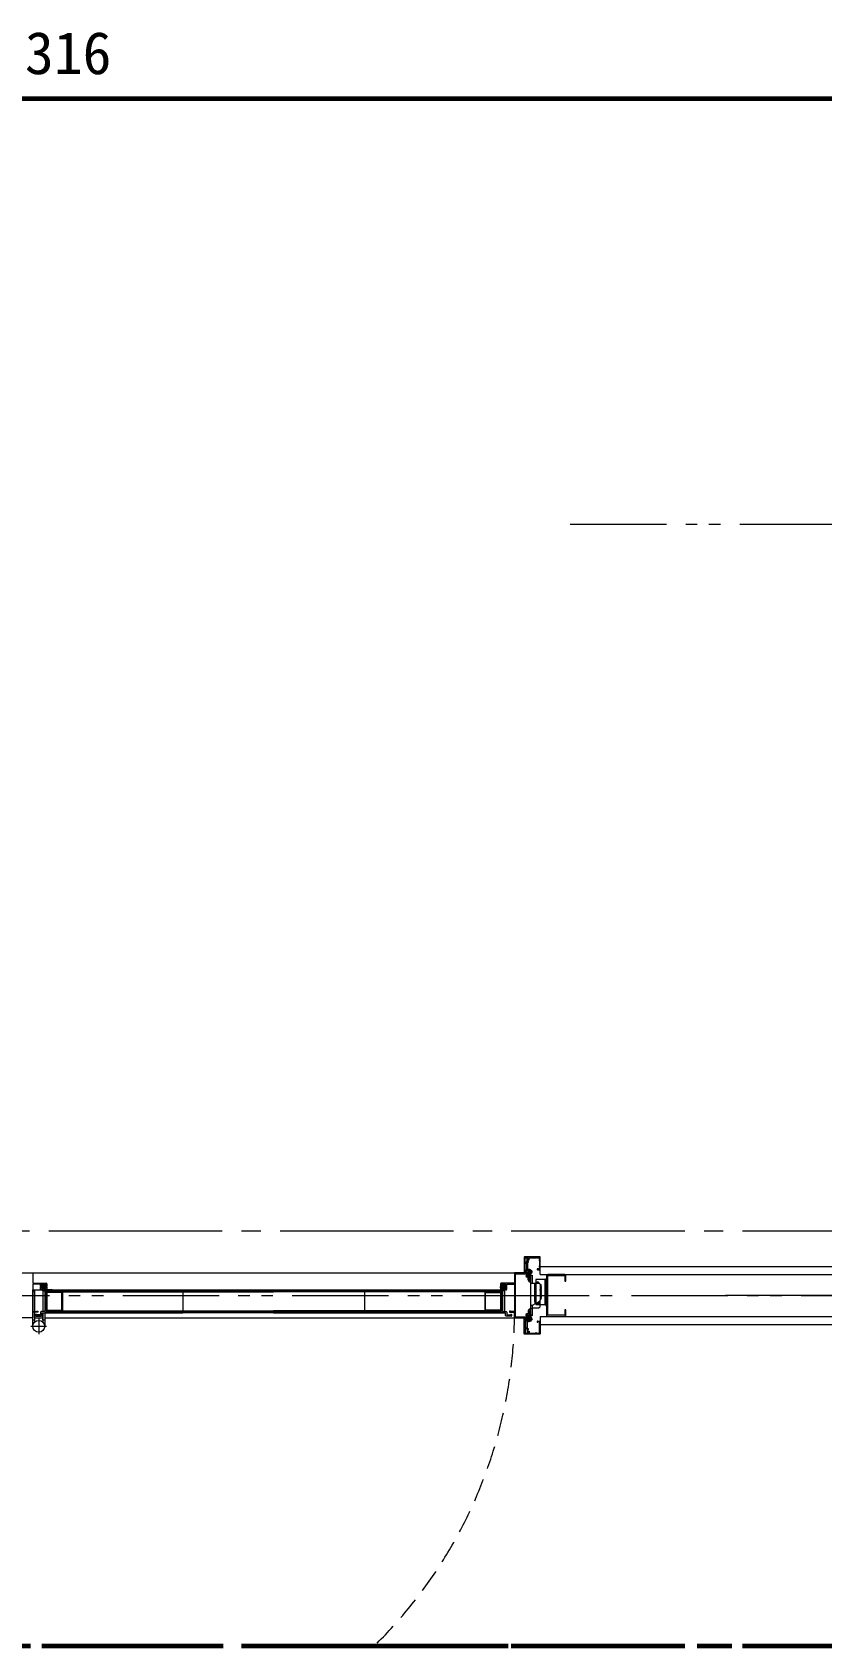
# Model space of a CAD drawing. Units: millimetres at full size, sheet at 1:30. Extents: x -16828 to 149130, y 47892 to 100313.
# Drawn here: x -4191 to -2962, y 55501 to 58011 of the extents above; entities that cross this region are included whole.
import ezdxf
from ezdxf.enums import TextEntityAlignment as Align

# ---------------------------------------------------------------- set-up
doc = ezdxf.new("R2010")
doc.units = ezdxf.units.MM
doc.header["$LTSCALE"] = 30
for name, pattern in [('CHAIN2', [12, 9, -1, 1, -1]), ('DASHED1', [1.8, 1.2, -0.6]), ('DASHED3', [4, 3, -1]), ('DOUBLE_CHAIN1', [8.8, 5, -1, 0.6, -0.6, 0.6, -1])]:
    doc.linetypes.add(name, pattern=pattern)
for name, color, linetype, lineweight in [('0-0', 7, 'CHAIN2', 15), ('2-0_通芯', 7, 'DOUBLE_CHAIN1', 15), ('2-2_間仕切り芯', 7, 'DOUBLE_CHAIN1', 15), ('2-3_間仕切り', 7, 'Continuous', 15), ('2-A_建具', 7, 'Continuous', 15), ('3-0_AIHO08-壁芯', 7, 'CHAIN2', 15), ('9-E_配管－給湯１：ＣＵＰ(Ｍ)', 1, 'Continuous', 60)]:
    doc.layers.add(name, color=color, linetype=linetype, lineweight=lineweight)
doc.styles.add('ＭＳ ゴシック', font='')
doc.styles.get('ＭＳ ゴシック').set_extended_font_data('MS Gothic')

msp = doc.modelspace()

# ---------------------------------------------------------------- linework, layer by layer
at = {"layer": '0-0', "color": 1, "lineweight": 60}
msp.add_line((-9565.04, 55500.86), (35684.96, 55500.86), dxfattribs=at)
at = {"layer": '2-0_通芯', "color": 1, "lineweight": 60}
msp.add_line((-10727.74, 55500.86), (35684.96, 55500.86), dxfattribs=at)
at = {"layer": '2-2_間仕切り芯'}
for p, q in [((-3353.58, 57245.86), (537.67, 57245.86)), ((-8010.04, 56045.86), (-2371.74, 56045.86))]:
    msp.add_line(p, q, dxfattribs=at)
at = {"layer": '2-3_間仕切り'}
for p, q in [((-3400.04, 56090.86), (-2881.64, 56090.86)), ((-3400.04, 56078.36), (-2881.64, 56078.36)), ((-3400.04, 56013.36), (-2860.04, 56013.36)), ((-3400.04, 56000.86), (-2860.04, 56000.86))]:
    msp.add_line(p, q, dxfattribs=at)
at = {"layer": '2-A_建具'}
for p, q in [((-3419.37, 56085.01), (-3418.73, 56085.93)), ((-3419.37, 56085.01), (-3413.31, 56081.51)), ((-3416.92, 56082.25), (-3414.46, 56086.51)), ((-3404.29, 56085.86), (-3400.54, 56085.86)), ((-3400.04, 56078.36), (-3400.04, 56105.36)), ((-4215.04, 56080.86), (-4190.04, 56080.86)), ((-4190.14, 56080.86), (-3815.04, 56080.86)), ((-4190.04, 56080.86), (-4190.04, 56064.86)), ((-4190.04, 56064.86), (-4169.04, 56064.86)), ((-4190.04, 56063.56), (-4190.04, 56020.96)), ((-4178.04, 56063.56), (-4190.04, 56063.56)), ((-4178.04, 56059.86), (-4178.04, 56063.56)), ((-4176.74, 56063.56), (-4176.74, 56059.86)), ((-4169.34, 56063.56), (-4176.74, 56063.56)), ((-4176.74, 56059.86), (-4175.04, 56060.48)), ((-4176.13, 56061.19), (-4174.04, 56062.86)), ((-4175.84, 56061.42), (-4175.37, 56060.96)), ((-4174.5, 56061.51), (-4175.78, 56060.7)), ((-4175.05, 56062.05), (-4174.51, 56061.51)), ((-4175.04, 56060.48), (-4175.04, 56058.86)), ((-4174.44, 56060.03), (-4171.87, 56057.46)), ((-4174.27, 56062.68), (-4171.65, 56060.07)), ((-4174.08, 56061.08), (-4170.46, 56057.46)), ((-4174.04, 56062.86), (-4172.04, 56062.86)), ((-4173.03, 56062.86), (-4171.73, 56061.56)), ((-4169.95, 56061.19), (-4172.04, 56062.86)), ((-4171.24, 56058.86), (-4172.02, 56061.16)), ((-4171.58, 56061.51), (-4170.3, 56060.7)), ((-4171.04, 56060.48), (-4169.34, 56059.86)), ((-4171.04, 56058.86), (-4171.04, 56060.48)), ((-4169.34, 56059.86), (-4169.34, 56063.56)), ((-4168.04, 56063.86), (-4168.04, 56059.86)), ((-4168.04, 56057.86), (-4168.04, 56059.86)), ((-3815.04, 56080.86), (-3439.74, 56080.86)), ((-3462.04, 56063.86), (-3462.04, 56059.86)), ((-3462.04, 56057.86), (-3462.04, 56059.86)), ((-3440.04, 56064.86), (-3461.04, 56064.86)), ((-3460.74, 56063.56), (-3453.34, 56063.56)), ((-3460.74, 56059.86), (-3460.74, 56063.56)), ((-3459.04, 56060.48), (-3460.74, 56059.86)), ((-3460.13, 56061.19), (-3458.04, 56062.86)), ((-3458.5, 56061.51), (-3459.78, 56060.71)), ((-3456, 56061.08), (-3459.62, 56057.46)), ((-3459.04, 56058.86), (-3459.04, 56060.48)), ((-3458.84, 56058.86), (-3458.06, 56061.16)), ((-3455.82, 56062.68), (-3458.43, 56060.07)), ((-3457.05, 56062.86), (-3458.35, 56061.56)), ((-3455.64, 56060.03), (-3458.21, 56057.46)), ((-3456.04, 56062.86), (-3458.04, 56062.86)), ((-3453.95, 56061.19), (-3456.04, 56062.86)), ((-3455.24, 56058.86), (-3456.02, 56061.16)), ((-3455.58, 56061.51), (-3454.3, 56060.71)), ((-3455.03, 56062.05), (-3455.57, 56061.51)), ((-3455.04, 56060.48), (-3455.04, 56058.86)), ((-3453.34, 56059.86), (-3455.04, 56060.48)), ((-3454.24, 56061.42), (-3454.71, 56060.96)), ((-3453.34, 56063.56), (-3453.34, 56059.86)), ((-3452.04, 56063.56), (-3440.04, 56063.56)), ((-3452.04, 56059.86), (-3452.04, 56063.56)), ((-3440.04, 56080.86), (-3440.04, 56064.86)), ((-3415.04, 56080.86), (-3440.04, 56080.86)), ((-3440.04, 56063.56), (-3440.04, 56020.96)), ((-3438.64, 56079.56), (-3416.14, 56079.56)), ((-3438.64, 56012.16), (-3438.64, 56079.56)), ((-3422.26, 56076.3), (-3421.47, 56074.68)), ((-3421.91, 56076.32), (-3421.29, 56074.99)), ((-3418.52, 56079.48), (-3421.81, 56073.8)), ((-3421.29, 56074.99), (-3421.47, 56074.68)), ((-3421.47, 56074.68), (-3421.21, 56074.53)), ((-3420.59, 56075.91), (-3421.21, 56074.53)), ((-3419.41, 56074.65), (-3421.21, 56074.53)), ((-3421.12, 56078.28), (-3420.86, 56078.13)), ((-3421.08, 56078.26), (-3420.68, 56078.95)), ((-3420.81, 56079.48), (-3420.9, 56079.32)), ((-3420.41, 56078.91), (-3420.9, 56079.32)), ((-3420.81, 56079.48), (-3420.37, 56079.48)), ((-3420.81, 56079.48), (-3420.32, 56079.06)), ((-3420.59, 56075.91), (-3419.88, 56078.85)), ((-3420.46, 56080.08), (-3420.55, 56079.93)), ((-3420.55, 56079.93), (-3420.33, 56079.55)), ((-3417.47, 56077.35), (-3420.55, 56079.93)), ((-3420.46, 56080.08), (-3420.02, 56080.08)), ((-3420.46, 56080.08), (-3417.38, 56077.5)), ((-3420.37, 56079.48), (-3420.33, 56079.55)), ((-3417.95, 56077.27), (-3420.37, 56079.48)), ((-3420.33, 56079.55), (-3417.91, 56077.35)), ((-3420.11, 56080.69), (-3420.2, 56080.54)), ((-3420.2, 56080.54), (-3419.98, 56080.16)), ((-3417.12, 56077.95), (-3420.2, 56080.54)), ((-3420.15, 56077.72), (-3418.26, 56076.63)), ((-3420.11, 56080.69), (-3419.67, 56080.69)), ((-3420.11, 56080.69), (-3417.03, 56078.1)), ((-3420.02, 56080.08), (-3419.98, 56080.16)), ((-3417.6, 56077.88), (-3420.02, 56080.08)), ((-3420, 56078.33), (-3418.26, 56076.74)), ((-3419.98, 56080.16), (-3417.56, 56077.95)), ((-3417.82, 56076.74), (-3419.96, 56078.53)), ((-3419.91, 56078.72), (-3417.73, 56076.89)), ((-3419.76, 56081.29), (-3419.85, 56081.14)), ((-3419.85, 56081.14), (-3419.63, 56080.76)), ((-3416.77, 56078.56), (-3419.85, 56081.14)), ((-3419.78, 56075.9), (-3419.37, 56074.72)), ((-3419.76, 56081.29), (-3419.32, 56081.29)), ((-3419.76, 56081.29), (-3416.68, 56078.71)), ((-3419.67, 56080.69), (-3419.63, 56080.76)), ((-3417.25, 56078.48), (-3419.67, 56080.69)), ((-3419.63, 56080.76), (-3417.21, 56078.56)), ((-3419.41, 56081.9), (-3419.5, 56081.75)), ((-3419.5, 56081.75), (-3419.28, 56081.37)), ((-3416.42, 56079.16), (-3419.5, 56081.75)), ((-3419.41, 56081.9), (-3418.97, 56081.9)), ((-3419.41, 56081.9), (-3416.33, 56079.32)), ((-3418.26, 56076.63), (-3419.41, 56074.65)), ((-3419.32, 56081.29), (-3419.28, 56081.37)), ((-3416.9, 56079.09), (-3419.32, 56081.29)), ((-3419.32, 56078.33), (-3417.05, 56078.73)), ((-3419.28, 56081.37), (-3416.86, 56079.16)), ((-3419.06, 56082.51), (-3418.62, 56082.51)), ((-3418.97, 56081.9), (-3418.93, 56081.98)), ((-3416.55, 56079.69), (-3418.97, 56081.9)), ((-3418.71, 56083.11), (-3418.8, 56082.96)), ((-3415.72, 56080.38), (-3418.8, 56082.96)), ((-3418.8, 56082.96), (-3418.58, 56082.58)), ((-3418.71, 56083.11), (-3418.27, 56083.11)), ((-3418.62, 56082.51), (-3418.58, 56082.58)), ((-3418.58, 56082.58), (-3416.16, 56080.38)), ((-3418.4, 56083.64), (-3418.45, 56083.57)), ((-3415.37, 56080.98), (-3418.45, 56083.57)), ((-3418.45, 56083.57), (-3418.23, 56083.19)), ((-3418.4, 56083.64), (-3414.98, 56081.67)), ((-3418.3, 56076.66), (-3418.26, 56076.74)), ((-3418.27, 56083.11), (-3418.23, 56083.19)), ((-3415.85, 56080.91), (-3418.27, 56083.11)), ((-3417.82, 56076.74), (-3418.26, 56076.74)), ((-3418.23, 56083.19), (-3415.81, 56080.98)), ((-3418.09, 56083.69), (-3418.19, 56083.52)), ((-3418.02, 56080.35), (-3417.42, 56081.39)), ((-3417.95, 56077.27), (-3417.91, 56077.35)), ((-3417.73, 56076.89), (-3417.95, 56077.27)), ((-3417.47, 56077.35), (-3417.91, 56077.35)), ((-3417.73, 56076.89), (-3417.82, 56076.74)), ((-3417.6, 56077.88), (-3417.56, 56077.95)), ((-3417.38, 56077.5), (-3417.6, 56077.88)), ((-3417.12, 56077.95), (-3417.56, 56077.95)), ((-3417.38, 56077.5), (-3417.47, 56077.35)), ((-3417.25, 56078.48), (-3417.21, 56078.56)), ((-3417.03, 56078.1), (-3417.25, 56078.48)), ((-3416.77, 56078.56), (-3417.21, 56078.56)), ((-3417.03, 56078.1), (-3417.12, 56077.95)), ((-3416.95, 56069.87), (-3415.04, 56068.97)), ((-3416.93, 56067.27), (-3415.04, 56066.39)), ((-3416.9, 56079.09), (-3416.86, 56079.16)), ((-3416.68, 56078.71), (-3416.9, 56079.09)), ((-3416.42, 56079.16), (-3416.86, 56079.16)), ((-3416.68, 56078.71), (-3416.77, 56078.56)), ((-3416.69, 56073.86), (-3416.69, 56072.99)), ((-3416.14, 56073.86), (-3416.69, 56073.86)), ((-3416.69, 56072.99), (-3416.04, 56071.86)), ((-3416.55, 56079.69), (-3416.51, 56079.77)), ((-3416.33, 56079.32), (-3416.55, 56079.69)), ((-3416.52, 56082.55), (-3415.46, 56081.59)), ((-3416.07, 56079.77), (-3416.51, 56079.77)), ((-3416.33, 56079.32), (-3416.42, 56079.16)), ((-3416.2, 56080.3), (-3416.16, 56080.38)), ((-3415.72, 56080.38), (-3416.16, 56080.38)), ((-3416.14, 56079.56), (-3416.14, 56073.86)), ((-3416.04, 56071.86), (-3415.04, 56071.86)), ((-3415.85, 56080.91), (-3415.81, 56080.98)), ((-3415.37, 56080.98), (-3415.81, 56080.98)), ((-3415.63, 56080.53), (-3415.72, 56080.38)), ((-3415.5, 56081.51), (-3415.46, 56081.59)), ((-3415.02, 56081.59), (-3415.46, 56081.59)), ((-3415.09, 56081.96), (-3415.19, 56081.79)), ((-3415.04, 56071.86), (-3415.04, 56080.86)), ((-3415.04, 56068.56), (-3415.04, 56068.86)), ((-3413.31, 56081.51), (-3412.83, 56082.53)), ((-3390.04, 56076.76), (-3390.04, 56014.96)), ((-3390.04, 56031.55), (-3390.04, 56070.55)), ((-3361.64, 56078.36), (-3388.44, 56078.36)), ((-3360.04, 56068.36), (-3360.04, 56076.76)), ((-4190.04, 55997.86), (-4190.04, 56054.86)), ((-4190.04, 56054.86), (-3815.04, 56054.86)), ((-4190.04, 56052.86), (-4187.04, 56052.86)), ((-4187.04, 56052.86), (-4187.04, 56020.96)), ((-4177.84, 56055.36), (-4177.84, 56058.86)), ((-4177.84, 56057.77), (-4177.53, 56057.46)), ((-4168.24, 56057.46), (-4177.84, 56057.46)), ((-4177.52, 56058.86), (-4176.12, 56057.46)), ((-4176.54, 56054.86), (-4177.34, 56054.86)), ((-4175.04, 56058.86), (-4177.04, 56058.86)), ((-4176.1, 56058.86), (-4174.7, 56057.46)), ((-4176.04, 56057.46), (-4176.04, 56055.36)), ((-4170.24, 56056.06), (-4174.94, 56056.06)), ((-4174.94, 56054.86), (-4168.74, 56054.86)), ((-4174.8, 56058.97), (-4173.29, 56057.46)), ((-4174.34, 56052.86), (-4174.34, 56020.66)), ((-4174.34, 56052.86), (-4171.34, 56052.86)), ((-4171.24, 56058.86), (-4168.24, 56058.86)), ((-4169.04, 56058.86), (-4171.04, 56058.86)), ((-4170.44, 56058.86), (-4169.04, 56057.46)), ((-4170.04, 56056.26), (-4170.04, 56057.46)), ((-4169.54, 56052.01), (-4169.04, 56052.51)), ((-4169.54, 56049.01), (-4169.54, 56052.01)), ((-4169.24, 56048.71), (-4169.54, 56049.01)), ((-4169.24, 56052.91), (-3815.04, 56052.91)), ((-4169.24, 56037.16), (-4169.24, 56048.71)), ((-4168.94, 56037.16), (-4169.24, 56037.16)), ((-4169.24, 56036.56), (-4168.94, 56036.56)), ((-4169.24, 56025.01), (-4169.24, 56036.56)), ((-4169.04, 56052.51), (-4168.54, 56052.51)), ((-4169.03, 56058.86), (-4168.24, 56058.07)), ((-4168.94, 56036.56), (-4168.94, 56037.16)), ((-4168.54, 56052.51), (-4168.54, 56051.71)), ((-4168.54, 56051.71), (-4143.54, 56051.71)), ((-4168.5, 56051.86), (-3815.04, 56051.86)), ((-4168.24, 56058.86), (-4168.24, 56055.36)), ((-4168.24, 56051.71), (-3815.04, 56051.71)), ((-4144.74, 56050.61), (-4168.04, 56050.61)), ((-4168.04, 56050.61), (-4168.04, 56023.11)), ((-4160.34, 56054.86), (-3956.54, 56054.86)), ((-4144.74, 56023.11), (-4144.74, 56050.61)), ((-4143.84, 56037.16), (-4143.84, 56036.56)), ((-4143.54, 56037.16), (-4143.84, 56037.16)), ((-4143.84, 56036.56), (-4143.54, 56036.56)), ((-4143.54, 56051.71), (-4143.54, 56037.16)), ((-4143.54, 56036.56), (-4143.54, 56022.01)), ((-3956.44, 56054.86), (-3956.44, 56018.86)), ((-3815.04, 56054.86), (-3455.04, 56054.86)), ((-3460.84, 56052.91), (-3815.04, 56052.91)), ((-3461.58, 56051.86), (-3815.04, 56051.86)), ((-3461.84, 56051.71), (-3815.04, 56051.71)), ((-3673.64, 56054.86), (-3673.64, 56018.86)), ((-3673.54, 56054.86), (-3469.44, 56054.86)), ((-3486.54, 56051.71), (-3486.54, 56037.16)), ((-3461.54, 56051.71), (-3486.54, 56051.71)), ((-3486.54, 56037.16), (-3486.24, 56037.16)), ((-3486.54, 56036.56), (-3486.54, 56022.01)), ((-3486.24, 56036.56), (-3486.54, 56036.56)), ((-3486.24, 56037.16), (-3486.24, 56036.56)), ((-3485.34, 56050.61), (-3462.04, 56050.61)), ((-3485.34, 56023.11), (-3485.34, 56050.61)), ((-3470.04, 56053.93), (-3470.04, 56054.86)), ((-3462.04, 56050.61), (-3462.04, 56023.11)), ((-3461.05, 56058.86), (-3461.84, 56058.07)), ((-3461.84, 56058.86), (-3461.84, 56055.36)), ((-3458.84, 56058.86), (-3461.84, 56058.86)), ((-3461.84, 56057.46), (-3452.24, 56057.46)), ((-3461.54, 56052.51), (-3461.54, 56051.71)), ((-3461.04, 56052.51), (-3461.54, 56052.51)), ((-3455.14, 56054.86), (-3461.34, 56054.86)), ((-3461.14, 56037.16), (-3460.84, 56037.16)), ((-3461.14, 56036.56), (-3461.14, 56037.16)), ((-3460.84, 56036.56), (-3461.14, 56036.56)), ((-3459.64, 56058.86), (-3461.04, 56057.46)), ((-3461.04, 56058.86), (-3459.04, 56058.86)), ((-3460.54, 56052.01), (-3461.04, 56052.51)), ((-3460.84, 56048.71), (-3460.54, 56049.01)), ((-3460.84, 56037.16), (-3460.84, 56048.71)), ((-3460.84, 56025.01), (-3460.84, 56036.56)), ((-3460.54, 56049.01), (-3460.54, 56052.01)), ((-3460.04, 56056.26), (-3460.04, 56057.46)), ((-3459.84, 56056.06), (-3455.14, 56056.06)), ((-3455.28, 56058.97), (-3456.79, 56057.46)), ((-3453.98, 56058.86), (-3455.38, 56057.46)), ((-3452.24, 56058.86), (-3455.24, 56058.86)), ((-3455.04, 56058.86), (-3453.04, 56058.86)), ((-3455.04, 56018.86), (-3455.04, 56054.86)), ((-3454.04, 56057.46), (-3454.04, 56055.36)), ((-3452.56, 56058.86), (-3453.96, 56057.46)), ((-3453.54, 56054.86), (-3452.74, 56054.86)), ((-3452.24, 56057.77), (-3452.55, 56057.46)), ((-3452.24, 56055.36), (-3452.24, 56058.86)), ((-3440.04, 56045.86), (-3335.64, 56045.86)), ((-3400.24, 56053.65), (-3400.24, 56038.38)), ((-3390.04, 56057.98), (-3388.44, 56056.38)), ((-3390.04, 56055.86), (-3388.44, 56054.26)), ((-2748.39, 56045.86), (-3111.5, 56045.86)), ((-4190.04, 56010.86), (-4215.04, 56010.86)), ((-4190.04, 56020.96), (-4184.04, 56020.96)), ((-4190.04, 56019.86), (-4190.04, 56010.86)), ((-4182.04, 56019.86), (-4190.04, 56019.86)), ((-4187.04, 56019.86), (-4187.04, 56004.59)), ((-4187.04, 56010.86), (-4174.34, 56010.86)), ((-4184.78, 56013.86), (-4177.03, 56013.86)), ((-4184.04, 56020.96), (-4183.74, 56021.26)), ((-4183.74, 56021.26), (-4182.04, 56021.26)), ((-4182.04, 56021.26), (-4182.04, 56019.86)), ((-4174.34, 56018.86), (-4174.34, 56004.59)), ((-4171.34, 56018.86), (-4171.34, 55997.86)), ((-3815.04, 56018.86), (-4171.34, 56018.86)), ((-4171.34, 56010.86), (-3815.04, 56010.86)), ((-4169.54, 56024.71), (-4169.24, 56025.01)), ((-4169.54, 56021.71), (-4169.54, 56024.71)), ((-4169.04, 56021.21), (-4169.54, 56021.71)), ((-3815.04, 56020.81), (-4169.24, 56020.81)), ((-4168.54, 56021.21), (-4169.04, 56021.21)), ((-4168.54, 56022.01), (-4168.54, 56021.21)), ((-4143.54, 56022.01), (-4168.54, 56022.01)), ((-4168.24, 56022.01), (-3815.04, 56022.01)), ((-4168.24, 56021.86), (-3815.04, 56021.86)), ((-4168.04, 56023.11), (-4144.74, 56023.11)), ((-4160.34, 56018.86), (-3956.54, 56018.86)), ((-3461.84, 56022.01), (-3815.04, 56022.01)), ((-3461.84, 56021.86), (-3815.04, 56021.86)), ((-3815.04, 56020.81), (-3460.84, 56020.81)), ((-3815.04, 56018.86), (-3455.04, 56018.86)), ((-3815.04, 56010.86), (-3440.04, 56010.86)), ((-3673.54, 56018.86), (-3469.44, 56018.86)), ((-3486.54, 56022.01), (-3461.54, 56022.01)), ((-3462.04, 56023.11), (-3485.34, 56023.11)), ((-3461.54, 56022.01), (-3461.54, 56021.21)), ((-3461.54, 56021.21), (-3461.04, 56021.21)), ((-3461.04, 56021.21), (-3460.54, 56021.71)), ((-3460.54, 56024.71), (-3460.84, 56025.01)), ((-3460.54, 56021.71), (-3460.54, 56024.71)), ((-3445.29, 56013.86), (-3453.04, 56013.86)), ((-3448.04, 56021.26), (-3448.04, 56019.86)), ((-3446.34, 56021.26), (-3448.04, 56021.26)), ((-3448.04, 56019.86), (-3440.04, 56019.86)), ((-3446.04, 56020.96), (-3446.34, 56021.26)), ((-3440.04, 56020.96), (-3446.04, 56020.96)), ((-3440.04, 56019.86), (-3440.04, 56010.86)), ((-3440.04, 56010.86), (-3415.04, 56010.86)), ((-3416.14, 56012.16), (-3438.64, 56012.16)), ((-3422.26, 56015.42), (-3421.47, 56017.05)), ((-3421.12, 56013.44), (-3422.26, 56015.42)), ((-3421, 56015.13), (-3422.23, 56015.35)), ((-3418.52, 56012.24), (-3421.81, 56017.93)), ((-3421.21, 56017.2), (-3421.47, 56017.05)), ((-3420.59, 56015.82), (-3421.47, 56017.05)), ((-3421.25, 56013), (-3418.63, 56013.96)), ((-3421.25, 56013), (-3421.03, 56013.38)), ((-3421.16, 56012.85), (-3421.25, 56013)), ((-3419.41, 56017.07), (-3421.21, 56017.2)), ((-3421.03, 56016.88), (-3421.21, 56017.2)), ((-3418.49, 56013.82), (-3421.16, 56012.85)), ((-3421.16, 56012.85), (-3420.72, 56012.85)), ((-3419.23, 56014.53), (-3421.12, 56013.44)), ((-3421.07, 56013.46), (-3421.03, 56013.38)), ((-3419.57, 56016.75), (-3421.03, 56016.88)), ((-3418.78, 56014.1), (-3421.03, 56013.38)), ((-3420.9, 56012.4), (-3417.12, 56013.77)), ((-3420.9, 56012.4), (-3420.68, 56012.78)), ((-3420.81, 56012.25), (-3420.9, 56012.4)), ((-3417.03, 56013.62), (-3420.81, 56012.25)), ((-3420.81, 56012.25), (-3420.37, 56012.25)), ((-3420.72, 56012.85), (-3417.6, 56013.85)), ((-3420.72, 56012.85), (-3420.68, 56012.78)), ((-3417.56, 56013.77), (-3420.68, 56012.78)), ((-3420.59, 56015.82), (-3418.39, 56013.73)), ((-3420.55, 56011.79), (-3416.77, 56013.16)), ((-3420.55, 56011.79), (-3420.33, 56012.17)), ((-3420.46, 56011.64), (-3420.55, 56011.79)), ((-3416.68, 56013.01), (-3420.46, 56011.64)), ((-3420.46, 56011.64), (-3420.02, 56011.64)), ((-3420.37, 56012.25), (-3417.25, 56013.24)), ((-3420.37, 56012.25), (-3420.33, 56012.17)), ((-3417.21, 56013.16), (-3420.33, 56012.17)), ((-3420.2, 56011.18), (-3416.42, 56012.56)), ((-3420.2, 56011.18), (-3419.98, 56011.56)), ((-3420.11, 56011.03), (-3420.2, 56011.18)), ((-3416.33, 56012.41), (-3420.11, 56011.03)), ((-3420.11, 56011.03), (-3419.67, 56011.03)), ((-3420.02, 56011.64), (-3416.9, 56012.63)), ((-3420.02, 56011.64), (-3419.98, 56011.56)), ((-3416.86, 56012.56), (-3419.98, 56011.56)), ((-3419.85, 56010.58), (-3416.07, 56011.95)), ((-3419.85, 56010.58), (-3419.63, 56010.96)), ((-3419.76, 56010.43), (-3419.85, 56010.58)), ((-3415.98, 56011.8), (-3419.76, 56010.43)), ((-3419.76, 56010.43), (-3419.32, 56010.43)), ((-3419.67, 56011.03), (-3416.55, 56012.03)), ((-3419.67, 56011.03), (-3419.63, 56010.96)), ((-3417.36, 56012.99), (-3419.63, 56013.39)), ((-3416.51, 56011.95), (-3419.63, 56010.96)), ((-3419.5, 56009.97), (-3419.28, 56010.35)), ((-3413.31, 56010.21), (-3419.37, 56006.71)), ((-3419.32, 56010.43), (-3416.2, 56011.42)), ((-3419.32, 56010.43), (-3419.28, 56010.35)), ((-3419.15, 56009.37), (-3415.37, 56010.74)), ((-3419.15, 56009.37), (-3418.93, 56009.74)), ((-3419.06, 56009.21), (-3419.15, 56009.37)), ((-3418.97, 56009.82), (-3418.93, 56009.74)), ((-3415.81, 56010.74), (-3418.93, 56009.74)), ((-3418.8, 56008.76), (-3415.02, 56010.13)), ((-3418.62, 56009.21), (-3415.5, 56010.21)), ((-3418.62, 56009.21), (-3418.58, 56009.14)), ((-3415.46, 56010.13), (-3418.58, 56009.14)), ((-3418.26, 56015.09), (-3418.52, 56014.94)), ((-3414.98, 56010.06), (-3418.4, 56008.08)), ((-3418.3, 56015.06), (-3417.91, 56014.38)), ((-3418.07, 56014.16), (-3417.47, 56014.38)), ((-3418.02, 56011.37), (-3417.42, 56010.33)), ((-3417.38, 56014.22), (-3417.98, 56014.01)), ((-3417.38, 56014.22), (-3417.6, 56013.85)), ((-3417.6, 56013.85), (-3417.56, 56013.77)), ((-3417.12, 56013.77), (-3417.56, 56013.77)), ((-3417.38, 56014.22), (-3417.47, 56014.38)), ((-3417.03, 56013.62), (-3417.25, 56013.24)), ((-3417.25, 56013.24), (-3417.21, 56013.16)), ((-3416.77, 56013.16), (-3417.21, 56013.16)), ((-3417.03, 56013.62), (-3417.12, 56013.77)), ((-3416.92, 56009.47), (-3414.46, 56005.21)), ((-3416.68, 56013.01), (-3416.9, 56012.63)), ((-3416.9, 56012.63), (-3416.86, 56012.56)), ((-3416.42, 56012.56), (-3416.86, 56012.56)), ((-3416.68, 56013.01), (-3416.77, 56013.16)), ((-3416.04, 56019.86), (-3416.69, 56018.73)), ((-3416.69, 56018.73), (-3416.69, 56017.86)), ((-3416.69, 56017.86), (-3416.14, 56017.86)), ((-3416.33, 56012.41), (-3416.55, 56012.03)), ((-3416.55, 56012.03), (-3416.51, 56011.95)), ((-3416.07, 56011.95), (-3416.51, 56011.95)), ((-3416.33, 56012.41), (-3416.42, 56012.56)), ((-3415.98, 56011.8), (-3416.2, 56011.42)), ((-3416.2, 56011.42), (-3416.16, 56011.34)), ((-3416.14, 56017.86), (-3416.14, 56012.16)), ((-3415.98, 56011.8), (-3416.07, 56011.95)), ((-3415.04, 56019.86), (-3416.04, 56019.86)), ((-3415.63, 56011.19), (-3415.85, 56010.81)), ((-3415.85, 56010.81), (-3415.81, 56010.74)), ((-3415.37, 56010.74), (-3415.81, 56010.74)), ((-3415.28, 56010.59), (-3415.5, 56010.21)), ((-3415.5, 56010.21), (-3415.46, 56010.13)), ((-3415.02, 56010.13), (-3415.46, 56010.13)), ((-3415.28, 56010.59), (-3415.37, 56010.74)), ((-3415.09, 56009.76), (-3415.19, 56009.93)), ((-3415.04, 56030.16), (-3415.04, 56029.86)), ((-3415.04, 56019.38), (-3415.04, 56020.09)), ((-3415.04, 56010.86), (-3415.04, 56019.86)), ((-3414.98, 56010.06), (-3415.02, 56010.13)), ((-3413.31, 56010.21), (-3412.83, 56009.19)), ((-3412.74, 56022.86), (-3412.74, 56015.26)), ((-3400.04, 56013.36), (-3400.04, 55986.36)), ((-3388.44, 56013.36), (-3361.64, 56013.36)), ((-3419.37, 56006.71), (-3418.73, 56005.79)), ((-3418.8, 56008.76), (-3418.58, 56009.14)), ((-3418.45, 56008.15), (-3418.23, 56008.53)), ((-3418.27, 56008.61), (-3418.23, 56008.53)), ((-3416.86, 56008.97), (-3418.23, 56008.53)), ((-3418.09, 56008.03), (-3418.19, 56008.2)), ((-3404.29, 56005.86), (-3400.54, 56005.86))]:
    msp.add_line(p, q, dxfattribs=at)
at = {"layer": '2-A_建具', "linetype": 'DASHED3'}
for p, q in [((-3418.84, 56075.62), (-3419.32, 56078.33)), ((-3419.07, 56076.92), (-3416.8, 56077.32)), ((-3418.84, 56072.85), (-3418.84, 56075.62)), ((-3418.84, 56070.26), (-3418.84, 56072.8)), ((-3416.54, 56075.82), (-3417.05, 56078.73)), ((-3416.54, 56072.85), (-3416.54, 56075.82)), ((-3415.04, 56071.51), (-3415.97, 56071.95)), ((-3415.04, 56077.36), (-3415.04, 56014.36)), ((-3415.04, 56077.36), (-3412.74, 56077.36)), ((-3415.04, 56064.86), (-3402.24, 56064.86)), ((-3412.74, 56077.36), (-3412.74, 56064.86)), ((-3400.24, 56062.86), (-3400.24, 56055.07)), ((-3392.34, 56031.55), (-3392.34, 56070.55)), ((-3401.24, 56036.65), (-3412.74, 56030.01)), ((-3400.24, 56028.86), (-3400.24, 56038.38)), ((-4180.69, 56009.45), (-4180.69, 55985.52)), ((-3418.84, 56017.86), (-3419.63, 56013.39)), ((-3418.84, 56021.46), (-3418.84, 56017.86)), ((-3418.84, 56020.39), (-3416.54, 56020.39)), ((-3416.54, 56017.66), (-3417.36, 56012.99)), ((-3416.93, 56024.45), (-3415.04, 56025.33)), ((-3416.54, 56021.46), (-3416.54, 56017.66)), ((-3415.04, 56020.21), (-3416.54, 56019.5)), ((-3415.04, 56022.79), (-3415.96, 56022.36)), ((-3412.74, 56030.01), (-3415.04, 56030.01)), ((-3412.74, 56025.5), (-3415.04, 56025.5)), ((-3412.74, 56015.26), (-3415.04, 56015.26)), ((-3412.74, 56014.36), (-3415.04, 56014.36)), ((-3412.74, 56030.01), (-3412.74, 56014.36)), ((-3412.74, 56026.86), (-3402.24, 56026.86)), ((-3407.04, 56031.55), (-3390.04, 56031.55)), ((-4193.04, 55997.86), (-4168.48, 55997.86))]:
    msp.add_line(p, q, dxfattribs=at)
at = {"layer": '2-A_建具'}
for points in [[(-3400.54, 56105.86), (-3424.54, 56105.86), (-3425.04, 56105.36)], [(-3425.04, 56105.36), (-3425.04, 56080.86), (-3420.49, 56080.86)], [(-3421.64, 56097.36), (-3423.74, 56097.36), (-3423.74, 56104.06)], [(-3421.14, 56082.8), (-3421.37, 56085.36), (-3423.74, 56085.36), (-3423.74, 56096.36), (-3421.64, 56096.36)], [(-3423.24, 56104.56), (-3418.24, 56104.56), (-3418.24, 56102.53), (-3418.64, 56101.96), (-3418.64, 56101.46), (-3417.24, 56101.46), (-3417.24, 56104.56), (-3407.56, 56104.56), (-3407.33, 56104.45)], [(-3422.55, 56083.65), (-3422.27, 56082.06), (-3421.14, 56082.06), (-3421.14, 56090.4), (-3421.02, 56090.59), (-3421.02, 56091.14), (-3421.14, 56091.32)], [(-3421.14, 56091.32), (-3421.14, 56098.37), (-3420.14, 56102.11), (-3420.14, 56104.06)], [(-3419.94, 56096.56), (-3419.94, 56094.16), (-3419.64, 56093.86), (-3419.64, 56085.16), (-3416.73, 56083.48), (-3416.63, 56083.29), (-3416.16, 56083.01), (-3415.94, 56083.02), (-3413.13, 56081.4), (-3414.25, 56079.46), (-3415.04, 56079.46), (-3415.04, 56080.86), (-3417.19, 56080.86), (-3419.66, 56082.29), (-3420.49, 56080.86)], [(-3419.21, 56104.31), (-3418.08, 56102.37), (-3418.89, 56102.15), (-3419.79, 56098.76), (-3418.74, 56098.76)], [(-3416.93, 56086.33), (-3417.06, 56084.31), (-3416.37, 56083.21)], [(-3405.75, 56104.45), (-3405.52, 56104.56), (-3401.84, 56104.56)], [(-3401.84, 56087.06), (-3403.56, 56087.06), (-3403.77, 56087.15)], [(-3401.34, 56104.06), (-3401.34, 56101.89), (-3401.46, 56101.65)], [(-3401.46, 56100.07), (-3401.34, 56099.84), (-3401.34, 56091.89), (-3401.46, 56091.65)], [(-3401.46, 56090.07), (-3401.34, 56089.84), (-3401.34, 56087.56)], [(-4177.84, 56058.86), (-4174.84, 56058.86), (-4174.06, 56061.16)], [(-3423.54, 56080.86), (-3423.54, 56084.26), (-3422.41, 56084.26), (-3422.13, 56082.67)], [(-3421.12, 56078.28), (-3422.26, 56076.3), (-3421.91, 56076.32)], [(-3421.29, 56074.99), (-3420.33, 56079.04), (-3421.91, 56076.32)], [(-3420.9, 56079.32), (-3420.68, 56078.95), (-3420.49, 56078.77)], [(-3420.64, 56075.81), (-3419.78, 56075.9), (-3418.96, 56077.04)], [(-3419.06, 56082.51), (-3415.98, 56079.92), (-3416.07, 56079.77), (-3419.15, 56082.36)], [(-3419.06, 56082.51), (-3419.15, 56082.36), (-3418.93, 56081.98), (-3416.51, 56079.77)], [(-3418.71, 56083.11), (-3415.63, 56080.53), (-3415.85, 56080.91)], [(-3415.98, 56079.92), (-3416.2, 56080.3), (-3418.62, 56082.51)], [(-3417.98, 56083.4), (-3415.28, 56081.13), (-3415.37, 56080.98)], [(-3415.28, 56081.13), (-3415.5, 56081.51), (-3416.86, 56082.75)], [(-3413.38, 56084.28), (-3415.07, 56083.16), (-3416.37, 56083.21)], [(-3414.98, 56081.67), (-3415.02, 56081.59), (-3415.4, 56081.91)], [(-3360.04, 56014.96), (-3360.04, 56023.36), (-3361.64, 56023.36), (-3361.64, 56014.96), (-3388.44, 56014.96), (-3388.44, 56076.76), (-3361.64, 56076.76), (-3361.64, 56068.36), (-3360.04, 56068.36)], [(-4174.07, 56052.93), (-4171.46, 56052.93), (-4171.46, 56037.53), (-4171.32, 56037.34), (-4171.32, 56036.39), (-4171.46, 56036.2), (-4171.46, 56020.79), (-4176.96, 56020.79)], [(-4160.03, 56053.93), (-4160.03, 56054.86), (-4174.07, 56054.86)], [(-4161.03, 56020.79), (-4169.53, 56020.79), (-4169.53, 56052.93), (-4164.83, 56052.93), (-4164.83, 56053.23), (-4164.23, 56053.23), (-4164.23, 56052.93), (-4163.83, 56052.93), (-4163.83, 56053.23), (-4163.23, 56053.23), (-4163.23, 56052.93), (-4161.03, 56052.93)], [(-3469.04, 56020.79), (-3460.54, 56020.79), (-3460.54, 56052.93), (-3465.25, 56052.93), (-3465.25, 56053.23), (-3465.85, 56053.23), (-3465.85, 56052.93), (-3466.25, 56052.93), (-3466.25, 56053.23), (-3466.85, 56053.23), (-3466.85, 56052.93), (-3469.04, 56052.93)], [(-3456.01, 56052.93), (-3458.61, 56052.93), (-3458.61, 56037.53), (-3458.75, 56037.34), (-3458.75, 56036.39), (-3458.61, 56036.2), (-3458.61, 56020.79), (-3453.11, 56020.79)], [(-4171.34, 56007.36), (-4174.34, 56007.36), (-4174.34, 56013.86), (-4187.04, 56013.86), (-4187.04, 56007.36), (-4190.04, 56007.36)], [(-4177.96, 56019.79), (-4177.96, 56015.79), (-4183.73, 56015.79)], [(-4176.03, 56014.86), (-4176.03, 56018.86), (-4160.03, 56018.86), (-4160.03, 56019.79)], [(-3454.04, 56014.86), (-3454.04, 56018.86), (-3470.04, 56018.86), (-3470.04, 56019.79)], [(-3452.11, 56019.79), (-3452.11, 56015.79), (-3446.34, 56015.79)], [(-3425.04, 55986.36), (-3425.04, 56010.86), (-3420.49, 56010.86)], [(-3423.54, 56010.86), (-3423.54, 56007.46), (-3422.41, 56007.46), (-3422.13, 56009.05)], [(-3422.55, 56008.07), (-3422.27, 56009.66), (-3421.14, 56009.66), (-3421.14, 56001.32), (-3421.02, 56001.14), (-3421.02, 56000.59), (-3421.14, 56000.4)], [(-3421.03, 56016.88), (-3418, 56014.03), (-3419.57, 56016.75)], [(-3420.64, 56015.91), (-3421, 56015.13), (-3420.42, 56013.84)], [(-3415.04, 56010.86), (-3417.19, 56010.86), (-3419.66, 56009.43), (-3420.49, 56010.86)], [(-3419.94, 55995.16), (-3419.94, 55997.56), (-3419.64, 55997.86), (-3419.64, 56006.56), (-3416.73, 56008.24), (-3416.63, 56008.44), (-3416.16, 56008.71), (-3415.94, 56008.7), (-3413.13, 56010.32), (-3414.25, 56012.26), (-3415.04, 56012.26)], [(-3418.26, 56015.09), (-3419.41, 56017.07), (-3419.57, 56016.75)], [(-3415.63, 56011.19), (-3419.41, 56009.82), (-3419.5, 56009.97), (-3415.72, 56011.34)], [(-3419.41, 56009.82), (-3418.97, 56009.82), (-3415.85, 56010.81)], [(-3415.63, 56011.19), (-3415.72, 56011.34), (-3416.16, 56011.34), (-3419.28, 56010.35)], [(-3415.28, 56010.59), (-3419.06, 56009.21), (-3418.62, 56009.21)], [(-3415.4, 56009.81), (-3418.71, 56008.61), (-3418.8, 56008.76)], [(-3418.71, 56008.61), (-3418.27, 56008.61), (-3416.52, 56009.17)], [(-3417.47, 56014.38), (-3417.91, 56014.38), (-3418.15, 56014.3)], [(-3400.54, 55985.86), (-3424.54, 55985.86), (-3425.04, 55986.36)], [(-3421.14, 56008.92), (-3421.37, 56006.36), (-3423.74, 56006.36), (-3423.74, 55995.36), (-3421.64, 55995.36)], [(-3421.64, 55994.36), (-3423.74, 55994.36), (-3423.74, 55987.66)], [(-3423.24, 55987.16), (-3418.24, 55987.16), (-3418.24, 55989.2), (-3418.64, 55989.76), (-3418.64, 55990.26), (-3417.24, 55990.26), (-3417.24, 55987.16), (-3407.56, 55987.16), (-3407.33, 55987.28)], [(-3421.14, 56000.4), (-3421.14, 55993.35), (-3420.14, 55989.62), (-3420.14, 55987.66)], [(-3419.21, 55987.41), (-3418.08, 55989.35), (-3418.89, 55989.57), (-3419.79, 55992.96), (-3418.74, 55992.96)], [(-3418.4, 56008.08), (-3418.45, 56008.15), (-3417.98, 56008.32)], [(-3416.93, 56005.39), (-3417.06, 56007.41), (-3416.37, 56008.51)], [(-3413.38, 56007.44), (-3415.07, 56008.56), (-3416.37, 56008.51)], [(-3405.75, 55987.28), (-3405.52, 55987.16), (-3401.84, 55987.16)], [(-3401.84, 56004.66), (-3403.56, 56004.66), (-3403.77, 56004.58)], [(-3401.46, 56001.65), (-3401.34, 56001.89), (-3401.34, 56004.16)], [(-3401.46, 55991.65), (-3401.34, 55991.89), (-3401.34, 55999.84), (-3401.46, 56000.07)], [(-3401.34, 55987.66), (-3401.34, 55989.84), (-3401.46, 55990.07)]]:
    msp.add_lwpolyline(points, dxfattribs=at)
at = {"layer": '2-A_建具', "linetype": 'DASHED3'}
msp.add_lwpolyline([(-3390.04, 56070.55), (-3407.04, 56070.55), (-3407.04, 56031.55)], dxfattribs=at)
at = {"layer": '2-A_建具'}
msp.add_circle((-4180.69, 55997.86), 9.25, dxfattribs=at)
for centre, radius, start, end in [((-3423.24, 56104.06), 0.5, 90.00001, 179.99999), ((-3421.64, 56096.86), 0.5, 269.99999, 90.00001), ((-3419.64, 56104.06), 0.5, 29.99999, 180), ((-3418.74, 56096.56), 1.2, 90.00001, 179.99999), ((-3418.74, 56098.26), 0.5, 269.99999, 90.00001), ((-3417.66, 56085.19), 1.3, 75.88085, 145), ((-3419.54, 56077.72), 9, 44.11915, 75.88085), ((-3406.54, 56105.06), 1, 217.97987, 322.02013), ((-3404.29, 56086.61), 0.75, 45.58467, 269.99998), ((-3401.84, 56104.06), 0.5, 0.00001, 89.99999), ((-3400.84, 56100.86), 1, 127.97987, 232.02013), ((-3400.84, 56090.86), 1, 127.97987, 232.02013), ((-3401.84, 56087.56), 0.5, 270.00001, 359.99999), ((-3400.54, 56105.36), 0.5, 0.00001, 89.99999), ((-3400.54, 56086.36), 0.5, 270.00001, 359.99999), ((-4177.04, 56059.86), 1, 180, 270), ((-4175.94, 56060.96), 0.3, 128.58965, 302.24754), ((-4174.34, 56061.26), 0.3, 341.20266, 122.24754), ((-4171.74, 56061.26), 0.3, 57.75246, 198.79734), ((-4170.14, 56060.96), 0.3, 237.75246, 51.41035), ((-4169.04, 56063.86), 1, 0, 90), ((-4169.04, 56059.86), 1, 270, 0), ((-3461.04, 56063.86), 1, 90, 180), ((-3461.04, 56059.86), 1, 180, 270), ((-3459.94, 56060.96), 0.3, 128.58965, 302.24754), ((-3458.34, 56061.26), 0.3, 341.20266, 122.24754), ((-3455.74, 56061.26), 0.3, 57.75246, 198.79734), ((-3454.14, 56060.96), 0.3, 237.75246, 51.41035), ((-3453.04, 56059.86), 1, 270, 0), ((-3423.04, 56083.56), 0.5, 9.99999, 180), ((-3421.64, 56082.76), 0.5, 190.00001, 5), ((-3420.12, 56078.92), 0.248, 342.80904, 150), ((-3418.52, 56083.94), 0.5, 330, 60), ((-3415.54, 56072.85), 1, 180, 244.66912), ((-3414.66, 56081.71), 0.5, 60, 150), ((-3414.01, 56083.08), 1.3, 335, 44.11915), ((-3407.04, 56062.5), 2, 90, 203.57818), ((-3407.04, 56060.9), 2, 90, 203.57818), ((-3407.04, 56059.3), 2, 90, 203.57818), ((-3407.04, 56057.7), 2, 90, 203.57818), ((-3404.04, 56064.86), 2, 0, 180), ((-3400.24, 56060.86), 2, 270, 90), ((-3400.24, 56059.26), 2, 270, 23.57818), ((-3390.04, 56069.95), 2, 90, 203.57818), ((-3390.04, 56068.35), 2, 90, 203.57818), ((-3390.04, 56066.75), 2, 90, 203.57818), ((-3390.04, 56065.15), 2, 90, 203.57818), ((-3390.04, 56063.55), 2, 90, 203.57818), ((-3390.04, 56061.95), 2, 90, 203.57818), ((-3390.04, 56060.35), 2, 90, 203.57818), ((-3390.04, 56058.75), 2, 90, 203.57818), ((-3388.44, 56076.76), 1.6, 90, 180), ((-3361.64, 56076.76), 1.6, 0, 89.99809), ((-4177.34, 56055.36), 0.5, 180, 270), ((-4176.54, 56055.36), 0.5, 270, 0), ((-4174.94, 56055.46), 0.6, 90, 270), ((-4174.07, 56053.9), 0.965, 90, 270), ((-4170.24, 56056.26), 0.2, 270, 0), ((-4168.74, 56055.36), 0.5, 270, 0), ((-4161.03, 56053.93), 1, 270, 0), ((-3469.04, 56053.93), 1, 180, 270), ((-3461.34, 56055.36), 0.5, 180, 270), ((-3459.84, 56056.26), 0.2, 180, 270), ((-3456.01, 56053.9), 0.965, 270, 90), ((-3455.14, 56055.46), 0.6, 270, 90), ((-3453.54, 56055.36), 0.5, 180, 270), ((-3452.74, 56055.36), 0.5, 270, 0), ((-3407.04, 56056.1), 2, 90, 203.57818), ((-3407.04, 56054.5), 2, 90, 203.57818), ((-3407.04, 56052.9), 2, 90, 203.57818), ((-3407.04, 56051.3), 2, 90, 203.57818), ((-3407.04, 56049.7), 2, 90, 203.57818), ((-3407.04, 56048.1), 2, 90, 203.57818), ((-3407.04, 56046.5), 2, 90, 203.57818), ((-3407.04, 56044.9), 2, 90, 203.57818), ((-3407.04, 56043.3), 2, 90, 203.57818), ((-3407.04, 56041.7), 2, 90, 203.57818), ((-3407.04, 56040.1), 2, 90, 203.57818), ((-3407.04, 56038.5), 2, 90, 203.57818), ((-3407.04, 56036.9), 2, 90, 203.57818), ((-3407.04, 56035.3), 2, 90, 270), ((-3402.84, 56035.73), 2, 210.01514, 30.01514), ((-3402.24, 56038.38), 2, 300, 0), ((-3399.54, 56054.36), 1, 134.427, 225.573), ((-3400.24, 56057.66), 2, 270, 23.57818), ((-3400.24, 56056.06), 2, 270, 23.57818), ((-3400.24, 56054.46), 2, 270, 23.57818), ((-3400.24, 56052.86), 2, 270, 23.57818), ((-3400.24, 56051.26), 2, 270, 23.57818), ((-3400.24, 56049.66), 2, 270, 23.57818), ((-3400.24, 56048.06), 2, 270, 23.57818), ((-3400.24, 56046.46), 2, 270, 23.57818), ((-3400.24, 56044.86), 2, 270, 23.57818), ((-3400.24, 56043.26), 2, 270, 23.57818), ((-3400.24, 56041.66), 2, 270, 23.57818), ((-3390.04, 56057.15), 2, 90, 203.57818), ((-3390.04, 56055.55), 2, 90, 203.57818), ((-3390.04, 56053.95), 2, 90, 203.57818), ((-3390.04, 56052.35), 2, 90, 203.57818), ((-3390.04, 56050.75), 2, 90, 203.57818), ((-3390.04, 56049.15), 2, 90, 203.57818), ((-3390.04, 56047.55), 2, 90, 203.57818), ((-3390.04, 56045.95), 2, 90, 203.57818), ((-3390.04, 56044.35), 2, 90, 203.57818), ((-3390.04, 56042.75), 2, 90, 203.57818), ((-3390.04, 56041.15), 2, 90, 203.57818), ((-3390.04, 56039.55), 2, 90, 203.57818), ((-3390.04, 56037.95), 2, 90, 203.57818), ((-3390.04, 56036.35), 2, 90, 203.57818), ((-3390.04, 56034.75), 2, 90, 203.57818), ((-3390.04, 56033.15), 2, 90, 203.57818), ((-4184.78, 56015.11), 1.25, 32.95652, 270), ((-4176.96, 56019.79), 1, 90, 180), ((-4177.03, 56014.86), 1, 270, 0), ((-4161.03, 56019.79), 1, 0, 90), ((-3469.04, 56019.79), 1, 90, 180), ((-3453.04, 56014.86), 1, 180, 270), ((-3453.11, 56019.79), 1, 0, 90), ((-3445.29, 56015.11), 1.25, 270, 147.04348), ((-3421.64, 56008.96), 0.5, 355, 169.99999), ((-3418.21, 56013.9), 0.248, 222.80904, 30), ((-3414.66, 56010.01), 0.5, 210, 300), ((-3414.01, 56008.64), 1.3, 315.88085, 25), ((-3404.22, 56034.93), 2, 210.01514, 323.59332), ((-3390.04, 56031.55), 2, 90, 270), ((-3388.44, 56014.96), 1.6, 180, 270), ((-3361.64, 56014.96), 1.6, 270, 0), ((-3423.24, 55987.66), 0.5, 180.00001, 269.99999), ((-3423.04, 56008.16), 0.5, 180, 350.00001), ((-3421.64, 55994.86), 0.5, 269.99999, 90.00001), ((-3419.64, 55987.66), 0.5, 180, 330.00001), ((-3418.74, 55995.16), 1.2, 180.00001, 269.99999), ((-3418.74, 55993.46), 0.5, 269.99999, 90.00001), ((-3417.66, 56006.54), 1.3, 215, 284.11915), ((-3418.52, 56007.78), 0.5, 300, 30), ((-3419.54, 56014), 9, 284.11915, 315.88085), ((-3406.54, 55986.66), 1, 37.97987, 142.02013), ((-3404.29, 56005.11), 0.75, 90.00002, 314.41533), ((-3401.84, 56004.16), 0.5, 0.00001, 89.99999), ((-3400.84, 56000.86), 1, 127.97987, 232.02013), ((-3400.84, 55990.86), 1, 127.97987, 232.02013), ((-3401.84, 55987.66), 0.5, 270.00001, 359.99999), ((-3400.54, 56005.36), 0.5, 0.00001, 89.99999), ((-3400.54, 55986.36), 0.5, 270.00001, 359.99999)]:
    msp.add_arc(centre, radius, start, end, dxfattribs=at)
at = {"layer": '2-A_建具', "linetype": 'DASHED3'}
for centre, radius, start, end in [((-3415.54, 56072.85), 3.3, 180, 244.66912), ((-3415.54, 56070.26), 3.3, 180, 245), ((-3402.24, 56062.86), 2, 0, 90), ((-3415.54, 56021.46), 3.3, 115, 180), ((-3415.54, 56021.46), 1, 115, 180), ((-3402.24, 56028.86), 2, 270, 0)]:
    msp.add_arc(centre, radius, start, end, dxfattribs=at)
at = {"layer": '2-A_建具', "linetype": 'DASHED1'}
msp.add_arc((-4169.24, 56020.81), 729.2, 314.98293, 359.92553, dxfattribs=at)
at = {"layer": '3-0_AIHO08-壁芯'}
msp.add_line((-2815.04, 56145.86), (-5790.04, 56145.86), dxfattribs=at)
at = {"layer": '9-E_配管－給湯１：ＣＵＰ(Ｍ)'}
msp.add_line((-5815.04, 57908.39), (-2499.04, 57908.39), dxfattribs=at)

# ---------------------------------------------------------------- texts
at = {"layer": '9-E_配管－給湯１：ＣＵＰ(Ｍ)', "style": 'ＭＳ ゴシック'}
msp.add_text('3316', height=65.98, dxfattribs=at).set_placement((-4247.04, 57926.39), align=Align.BOTTOM_LEFT)

doc.saveas('drawing.dxf')
